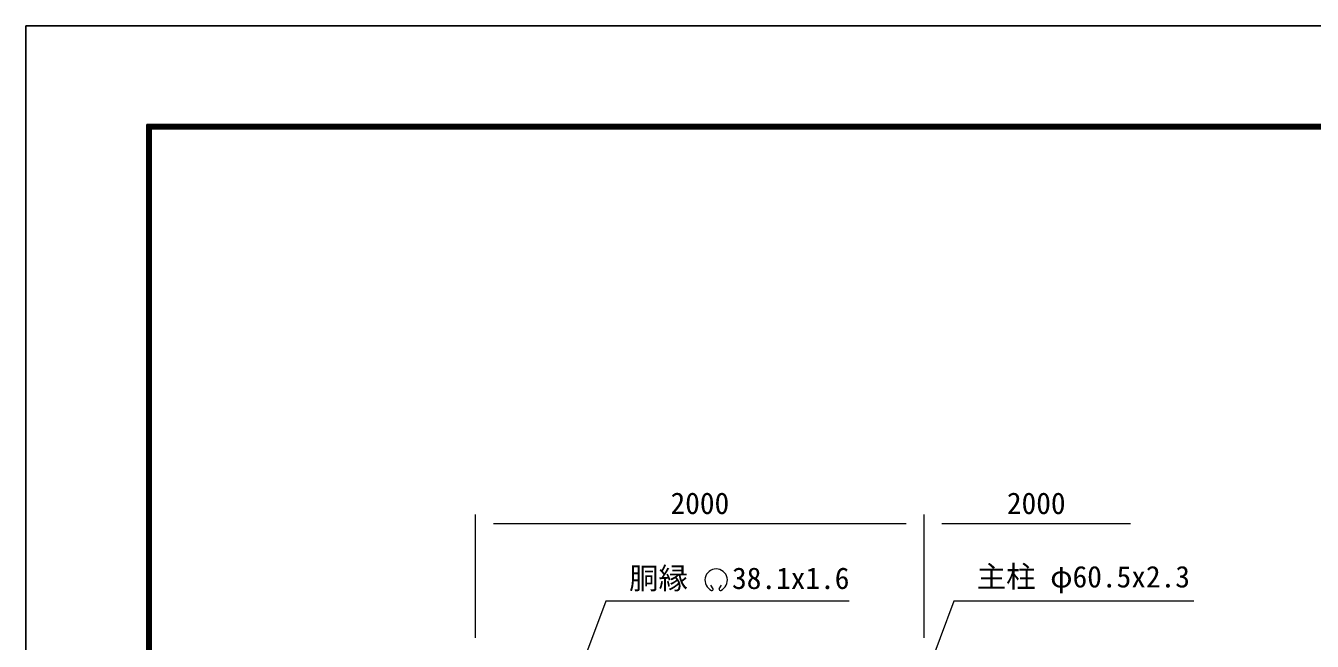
# Model space of a CAD drawing. Units: millimetres, scale not verified. Extents: x -8400 to 8400, y -5940 to 5940.
# Drawn here: x -8400 to -2663, y 3195 to 5940 of the extents above; entities that cross this region are included whole.
import ezdxf
from ezdxf.enums import TextEntityAlignment as Align

# ---------------------------------------------------------------- set-up
doc = ezdxf.new("R2010")
doc.units = ezdxf.units.MM
doc.header["$LTSCALE"] = 20
for name, color, linetype, lineweight in [('0-5_D-STR-DIM', 7, 'Continuous', 13), ('0-9_D-STR-TXT', 7, 'Continuous', 13), ('0-C_D-TTL', 7, 'Continuous', 25)]:
    doc.layers.add(name, color=color, linetype=linetype, lineweight=lineweight)
doc.styles.add('ＭＳ ゴシック', font='')
doc.styles.get('ＭＳ ゴシック').set_extended_font_data('MS Gothic')

msp = doc.modelspace()

# ---------------------------------------------------------------- linework, layer by layer
at = {"layer": '0-5_D-STR-DIM'}
for p, q in [((-6394.06, 3210), (-6394.06, 3760)), ((-4394.06, 3210), (-4394.06, 3760)), ((-4394.06, 3210), (-4394.06, 3760)), ((-6314.06, 3720), (-4474.06, 3720)), ((-4314.06, 3720), (-3474.06, 3720))]:
    msp.add_line(p, q, dxfattribs=at)
at = {"layer": '0-9_D-STR-TXT'}
for p, q in [((-5334.93, 3429.56), (-5344.14, 3445.52)), ((-5307.19, 3429.56), (-5297.97, 3445.52))]:
    msp.add_line(p, q, dxfattribs=at)
for points in [[(-4727.36, 3374.03), (-5813.14, 3374.03), (-5912.8, 3107.95)], [(-3191.5, 3374.03), (-4260.86, 3374.03), (-4383.53, 3046.54)]]:
    msp.add_lwpolyline(points, dxfattribs=at)
for centre, radius, start, end in [((-5321.06, 3467.7), 50.01, 294.32478, 245.67522), ((-5339.49, 3426.8), 5.26, 245.67522, 30), ((-5302.63, 3426.8), 5.26, 150, 294.32478)]:
    msp.add_arc(centre, radius, start, end, dxfattribs=at)
at = {"layer": '0-C_D-TTL', "color": 2}
msp.add_lwpolyline([(-8400, 5940), (8400, 5940), (8400, -5940), (-8400, -5940)], close=True, dxfattribs=at)
at = {"layer": '0-C_D-TTL'}
for points in [[(-7860, 5500), (7860, 5500), (7860, -5500), (-7860, -5500)], [(-7855, 5495), (7855, 5495), (7855, -5495), (-7855, -5495)], [(-7850, 5490), (7850, 5490), (7850, -5490), (-7850, -5490)], [(-7845, 5485), (7845, 5485), (7845, -5485), (-7845, -5485)], [(-7840, 5480), (7840, 5480), (7840, -5480), (-7840, -5480)]]:
    msp.add_lwpolyline(points, close=True, dxfattribs=at)

# ---------------------------------------------------------------- texts
at = {"layer": '0-5_D-STR-DIM', "style": 'ＭＳ ゴシック'}
for p in [(-5524.56, 3733.5), (-4024.56, 3733.5)]:
    msp.add_text('2000', height=96.19, dxfattribs=at).set_placement(p, align=Align.BOTTOM_LEFT)
at = {"layer": '0-9_D-STR-TXT', "style": 'ＭＳ ゴシック'}
for s, p in [('胴縁 \u300038.1x1.6', (-5709.26, 3399.2)), ('主柱 φ60.5x2.3', (-4159.01, 3406.05))]:
    msp.add_text(s, height=96.19, dxfattribs=at).set_placement(p, align=Align.BOTTOM_LEFT)

doc.saveas('drawing.dxf')
